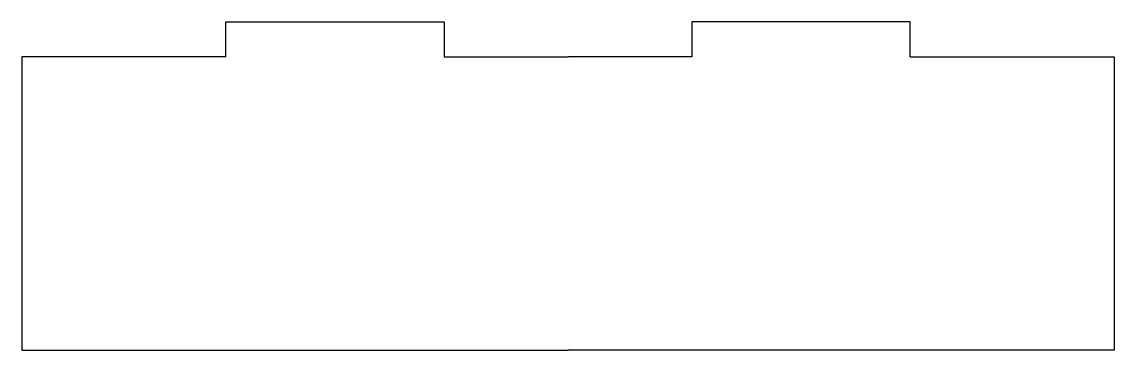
# Model space of a CAD drawing. Header units: millimetres. Extents: x -75 to 75, y 230 to 275.
import ezdxf

# ---------------------------------------------------------------- set-up
doc = ezdxf.new("R2010")
doc.units = ezdxf.units.MM
doc.layers.get('0').update_dxf_attribs({"linetype": 'CONTINUOUS'})

msp = doc.modelspace()

# ---------------------------------------------------------------- linework, layer by layer
for p, q in [((-47, 270), (-47, 274.8)), ((-47, 274.8), (-17, 274.8)), ((-17, 274.8), (-17, 270)), ((47, 274.8), (17, 274.8)), ((17, 274.8), (17, 270)), ((47, 270), (47, 274.8)), ((-75, 270), (-75, 229.8)), ((-47, 270), (-75, 270)), ((-17, 270), (0, 270)), ((17, 270), (0, 270)), ((47, 270), (75, 270)), ((75, 270), (75, 229.8)), ((-75, 229.8), (0, 229.8)), ((75, 229.8), (0, 229.8))]:
    msp.add_line(p, q)

doc.saveas('drawing.dxf')
